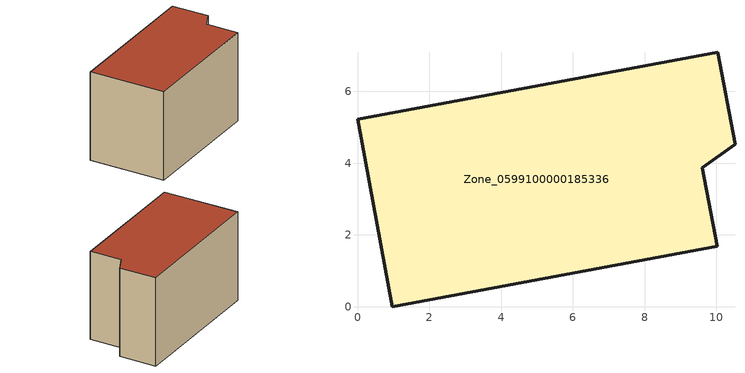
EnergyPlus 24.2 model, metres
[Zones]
Zone_0599100000185336
 floor ground (C_G): 0.97,0 0,5.22 10.04,7.09 10.52,4.52 9.61,3.87 10.02,1.68 z0
 wall outside (C_F): 10.52,4.52 10.04,7.09 0,5.22 0.97,0 10.02,1.68 9.61,3.87 10.52,4.52 z0:6.25
 roof outside (C_R): 0.97,0 10.02,1.68 9.61,3.87 10.52,4.52 10.04,7.09 0,5.22 z6.25
[BUILDING]
Pand.0599100000185336: North Axis=0; Terrain=City; Loads Convergence Tolerance Value=0.04; Temperature Convergence Tolerance Value=0.4; Solar Distribution=FullExterior; Maximum Number of Warmup Days=25; Minimum Number of Warmup Days=1
[Site:Location]
Rotterdam.The.Hague.AP_ZH_NLD Design_Conditions: Latitude=51.96; Longitude=4.45; Time Zone=1; Elevation=-4.5
[SITE:GROUNDTEMPERATURE:BUILDINGSURFACE]
18, 18, 18, 18, 18, 18, 18, 18, 18, 18, 18, 18
[MATERIAL] Thermal Absorptance=0.9; Solar Absorptance=0.7; Visible Absorptance=0.7
Name | Roughness | Thickness | Conductivity | Density | Specific Heat
G.TC.1946 | MediumSmooth | 0.15 | 1 | 540 | 1210
F.TC.1946 | Rough | 0.3 | 0.857143 | 1920 | 840
R.TC.1946 | MediumRough | 0.2 | 0.909091 | 1500 | 1000
[CONSTRUCTION]
C_G: G.TC.1946
C_F: F.TC.1946
C_R: R.TC.1946
[ZONE]
Zone_0599100000185336: Type=1; Multiplier=1; Ceiling Height=Autocalculate; Volume=Autocalculate; Floor Area=autocalculate; Part of Total Floor Area=Yes
[ZONEINFILTRATION:DESIGNFLOWRATE]
Infil_Zone_0599100000185336: Zone or ZoneList or Space or SpaceList=Zone_0599100000185336; Schedule=AlwaysOn; Design Flow Rate Calculation Method=Flow/Area; Flow Rate per Floor Area=0.003; Constant Term Coefficient=1; Temperature Term Coefficient=0; Velocity Term Coefficient=0; Velocity Squared Term Coefficient=0
[HVACTEMPLATE:ZONE:IDEALLOADSAIRSYSTEM]
Zone_0599100000185336: Maximum Heating Supply Air Temperature=50; Minimum Cooling Supply Air Temperature=13; Maximum Heating Supply Air Humidity Ratio=0.0156; Minimum Cooling Supply Air Humidity Ratio=0.0077; Heating Limit=NoLimit; Cooling Limit=NoLimit; Dehumidification Control Type=ConstantSensibleHeatRatio; Cooling Sensible Heat Ratio=0.7; Dehumidification Setpoint=60; Humidification Control Type=None; Humidification Setpoint=30; Outdoor Air Method=None; Outdoor Air Flow Rate per Person=0.00944; Outdoor Air Flow Rate per Zone Floor Area=0; Outdoor Air Flow Rate per Zone=0; Demand Controlled Ventilation Type=None; Outdoor Air Economizer Type=NoEconomizer; Heat Recovery Type=None; Sensible Heat Recovery Effectiveness=0.7; Latent Heat Recovery Effectiveness=0.65
[ZONECONTROL:THERMOSTAT]
ThermostatControl_Zone_0599100000185336: Zone or ZoneList=Zone_0599100000185336; Control Type Schedule=DualSetpointControlType; Control 1=Thermostat_Zone_0599100000185336; Temperature Difference Between Cutout And Setpoint=0
[THERMOSTATSETPOINT:DUALSETPOINT]
Thermostat_Zone_0599100000185336: Heating Setpoint Temperature Schedule=HeatingSetpoint_Zone_0599100000185336; Cooling Setpoint Temperature Schedule=CoolingSetpoint_Zone_0599100000185336
[SCHEDULE:COMPACT]
HeatingSetpoint_Zone_0599100000185336: Through: 12/31, For: AllDays, Until: 24:00, 21
CoolingSetpoint_Zone_0599100000185336: Through: 12/31, For: AllDays, Until: 24:00, 24
DualSetpointControlType: Through: 12/31, For: AllDays, Until: 24:00, 4
AlwaysOn: Through: 12/31, For: AllDays, Until: 24:00, 1
